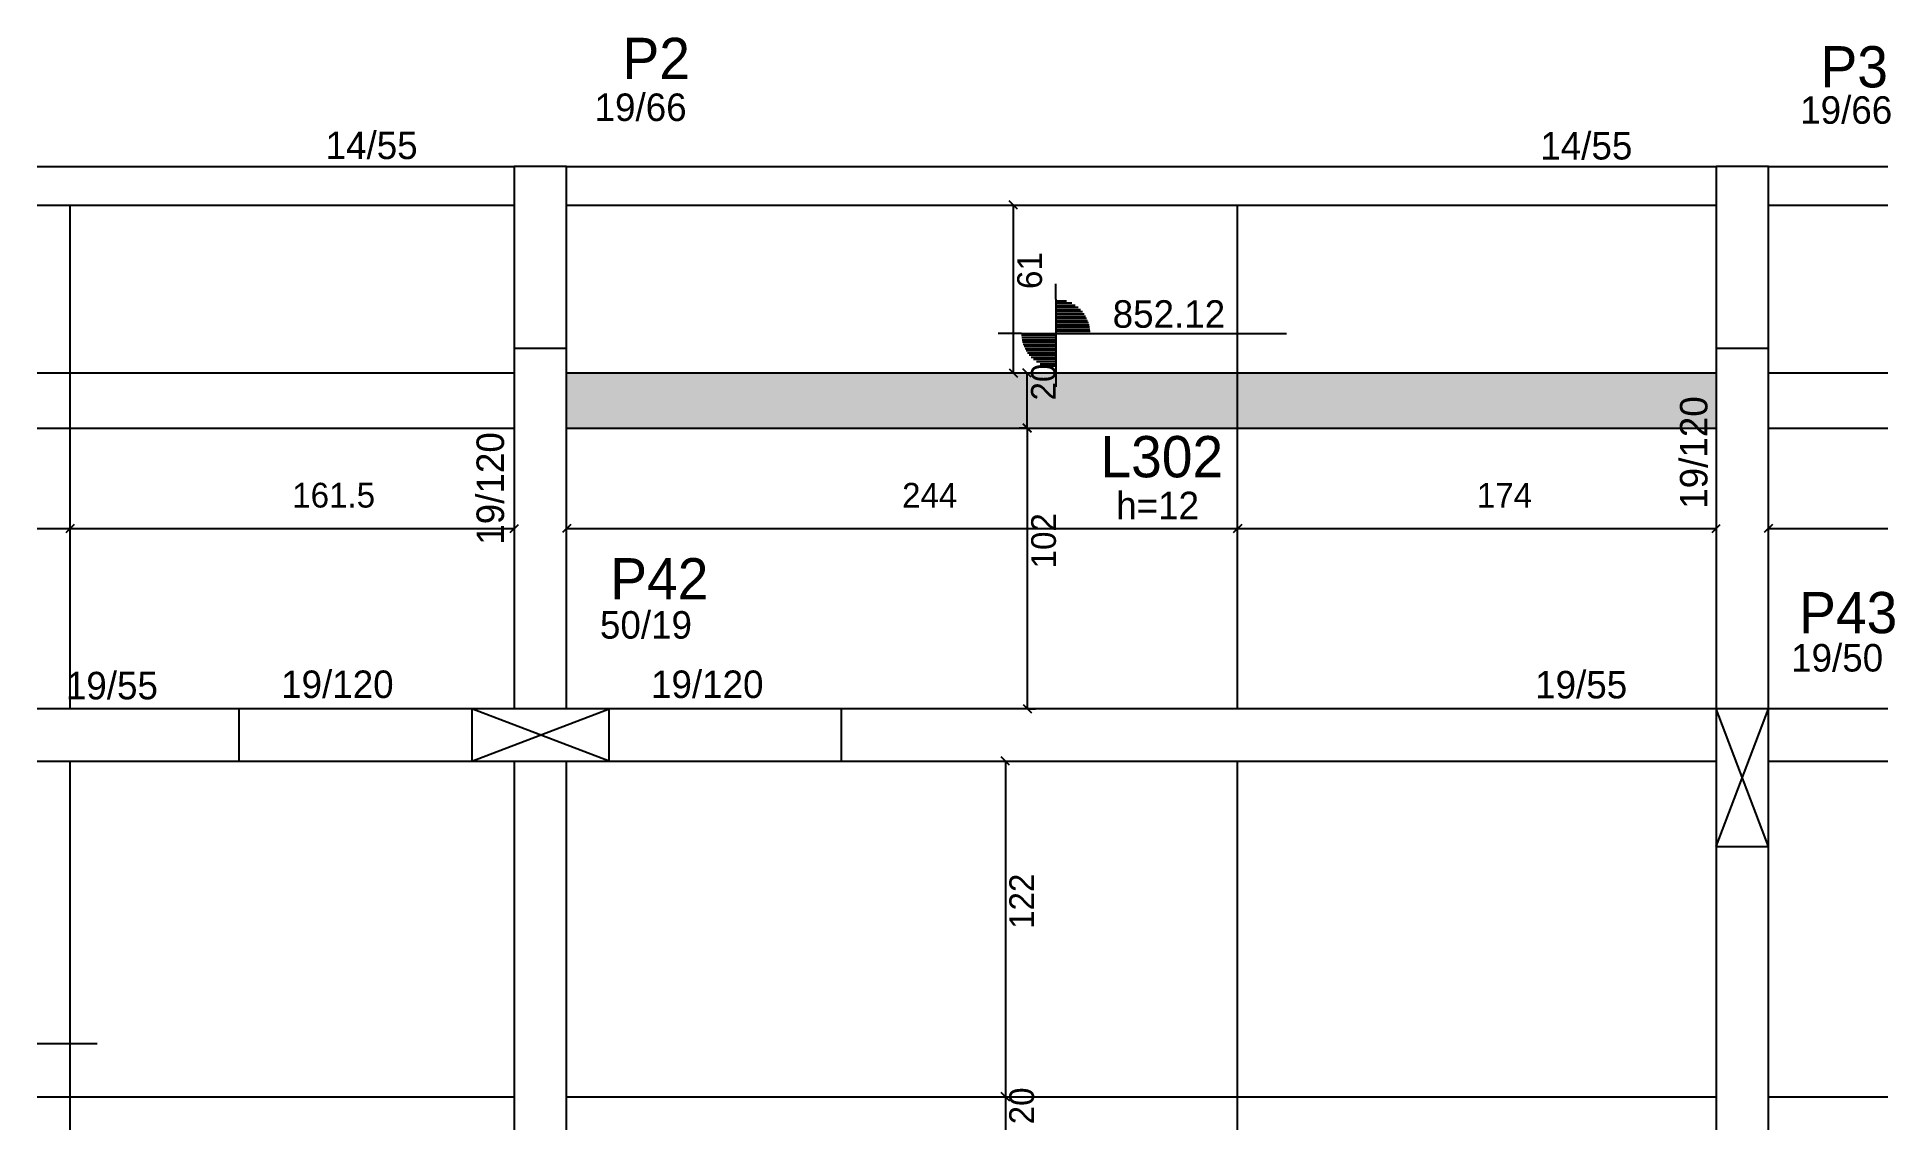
# Model space of a CAD drawing. Header units: metres. Extents: x 2975 to 3650, y 2458 to 2855.
import ezdxf

# ---------------------------------------------------------------- set-up
doc = ezdxf.new("R2010")
doc.units = ezdxf.units.M
for name, color, linetype in [('1', 7, 'Continuous'), ('3', 7, 'Continuous'), ('4', 7, 'Continuous'), ('7', 7, 'Continuous'), ('Hachura', 7, 'Continuous'), ('Painéis', 7, 'Continuous')]:
    doc.layers.add(name, color=color, linetype=linetype)

msp = doc.modelspace()

# ---------------------------------------------------------------- hatches: boundary and pattern name
at = {"layer": 'Hachura'}
h = msp.add_hatch(color=7, dxfattribs=at)
h.dxf.hatch_style = 1
h.paths.add_polyline_path([(3167.07, 2712.94), (3585.07, 2712.94), (3585.07, 2732.94), (3167.07, 2732.94), (3167.07, 2712.94)])

# ---------------------------------------------------------------- linework, layer by layer
at = {"layer": '1', "color": 1, "lineweight": 25}
for p, q in [((3132.57, 2591.94), (3182.57, 2610.94)), ((3182.57, 2591.94), (3132.57, 2610.94)), ((3585.07, 2560.94), (3604.07, 2610.94)), ((3604.07, 2560.94), (3585.07, 2610.94))]:
    msp.add_line(p, q, dxfattribs=at)
at = {"layer": '3', "color": 3, "lineweight": 25}
for p, q in [((2974.57, 2807.94), (3148.07, 2807.94)), ((3167.07, 2807.94), (3585.07, 2807.94)), ((3604.07, 2807.94), (3647.44, 2807.94)), ((2974.57, 2793.94), (3148.07, 2793.94)), ((3167.07, 2793.94), (3585.07, 2793.94)), ((3604.07, 2793.94), (3647.44, 2793.94)), ((3344.98, 2759.8), (3344.98, 2765.31)), ((3344.98, 2759.8), (3344.98, 2734.8)), ((3344.98, 2759.19), (3348.83, 2759.19)), ((3344.98, 2758.4), (3350.73, 2758.4)), ((3344.98, 2757.61), (3352.05, 2757.61)), ((3344.98, 2756.82), (3353.09, 2756.82)), ((3344.98, 2756.02), (3353.94, 2756.02)), ((3344.98, 2755.23), (3354.64, 2755.23)), ((3344.98, 2754.44), (3355.24, 2754.44)), ((3344.98, 2753.64), (3355.75, 2753.64)), ((3344.98, 2752.85), (3356.18, 2752.85)), ((3344.98, 2752.06), (3356.54, 2752.06)), ((3344.98, 2751.27), (3356.83, 2751.27)), ((3344.98, 2750.47), (3357.07, 2750.47)), ((3344.98, 2749.68), (3357.25, 2749.68)), ((3332.48, 2747.3), (3324.05, 2747.3)), ((3332.48, 2747.3), (3357.48, 2747.3)), ((3344.98, 2746.51), (3332.48, 2746.51)), ((3344.98, 2745.72), (3332.58, 2745.72)), ((3344.98, 2744.92), (3332.71, 2744.92)), ((3344.98, 2744.13), (3332.89, 2744.13)), ((3344.98, 2743.34), (3333.13, 2743.34)), ((3344.98, 2742.54), (3333.42, 2742.54)), ((3344.98, 2748.89), (3357.38, 2748.89)), ((3344.98, 2748.09), (3357.48, 2748.09)), ((3357.48, 2747.3), (3428.9, 2747.3)), ((3344.98, 2741.75), (3333.78, 2741.75)), ((3344.98, 2740.96), (3334.21, 2740.96)), ((3344.98, 2740.17), (3334.72, 2740.17)), ((3344.98, 2739.37), (3335.32, 2739.37)), ((3344.98, 2738.58), (3336.03, 2738.58)), ((3344.98, 2737.79), (3336.87, 2737.79)), ((3344.98, 2736.99), (3337.91, 2736.99)), ((3344.98, 2736.2), (3339.23, 2736.2)), ((3344.98, 2735.41), (3341.13, 2735.41)), ((3344.98, 2734.8), (3344.98, 2727.93)), ((3048.07, 2591.94), (3048.07, 2610.94)), ((3267.07, 2591.94), (3267.07, 2610.94)), ((2974.57, 2489.25), (2996.39, 2489.25))]:
    msp.add_line(p, q, dxfattribs=at)
for points in [[(3148.07, 2741.94), (3148.07, 2610.94)], [(3167.07, 2610.94), (3167.07, 2741.94)], [(3585.07, 2741.94), (3585.07, 2610.94)], [(3604.07, 2610.94), (3604.07, 2741.94)], [(3148.07, 2610.94), (2974.57, 2610.94)], [(3585.07, 2610.94), (3167.07, 2610.94)], [(3647.44, 2610.94), (3604.07, 2610.94)], [(2974.57, 2591.94), (3148.07, 2591.94)], [(3148.07, 2591.94), (3148.07, 2457.94)], [(3167.07, 2591.94), (3585.07, 2591.94)], [(3167.07, 2457.94), (3167.07, 2591.94)], [(3585.07, 2591.94), (3585.07, 2457.94)], [(3604.07, 2591.94), (3647.44, 2591.94)], [(3604.07, 2457.94), (3604.07, 2591.94)]]:
    msp.add_lwpolyline(points, dxfattribs=at)
at = {"layer": '7', "color": 7, "lineweight": 25}
for points in [[(3167.07, 2807.94), (3148.07, 2807.94)], [(3148.07, 2807.94), (3148.07, 2741.94)], [(3167.07, 2741.94), (3167.07, 2807.94)], [(3604.07, 2807.94), (3585.07, 2807.94)], [(3585.07, 2807.94), (3585.07, 2741.94)], [(3604.07, 2741.94), (3604.07, 2807.94)], [(3148.07, 2741.94), (3167.07, 2741.94)], [(3585.07, 2741.94), (3604.07, 2741.94)], [(3182.57, 2610.94), (3132.57, 2610.94)], [(3132.57, 2610.94), (3132.57, 2591.94)], [(3182.57, 2591.94), (3182.57, 2610.94)], [(3604.07, 2610.94), (3585.07, 2610.94)], [(3585.07, 2610.94), (3585.07, 2560.94)], [(3604.07, 2560.94), (3604.07, 2610.94)], [(3132.57, 2591.94), (3182.57, 2591.94)], [(3585.07, 2560.94), (3604.07, 2560.94)]]:
    msp.add_lwpolyline(points, dxfattribs=at)
at = {"layer": 'Painéis', "color": 200, "lineweight": 25}
for p, q in [((2986.57, 2610.94), (2986.57, 2793.94)), ((3411.07, 2610.94), (3411.07, 2793.94)), ((2974.57, 2732.94), (3148.07, 2732.94)), ((3167.07, 2732.94), (3585.07, 2732.94)), ((3604.07, 2732.94), (3647.44, 2732.94)), ((2974.57, 2712.94), (3148.07, 2712.94)), ((3167.07, 2712.94), (3585.07, 2712.94)), ((3604.07, 2712.94), (3647.44, 2712.94)), ((2986.57, 2457.94), (2986.57, 2591.94)), ((3411.07, 2457.94), (3411.07, 2591.94)), ((2974.57, 2469.94), (3148.07, 2469.94)), ((3167.07, 2469.94), (3585.07, 2469.94)), ((3604.07, 2469.94), (3647.44, 2469.94))]:
    msp.add_line(p, q, dxfattribs=at)
at = {"layer": 'Painéis', "color": 0, "lineweight": 25}
for p, q in [((3331.02, 2792.44), (3328.02, 2795.44)), ((3328.02, 2734.44), (3331.02, 2731.44)), ((3336.03, 2731.44), (3333.03, 2734.44)), ((3333.03, 2714.44), (3336.03, 2711.44)), ((3336.1, 2711.44), (3333.1, 2714.44)), ((2985.07, 2674.94), (2988.07, 2677.94)), ((2988.07, 2677.94), (2985.07, 2674.94)), ((3146.57, 2674.94), (3149.57, 2677.94)), ((3168.57, 2677.94), (3165.57, 2674.94)), ((3409.57, 2674.94), (3412.57, 2677.94)), ((3412.57, 2677.94), (3409.57, 2674.94)), ((3583.57, 2674.94), (3586.57, 2677.94)), ((3605.57, 2677.94), (3602.57, 2674.94)), ((3333.1, 2612.44), (3336.1, 2609.44)), ((3328.12, 2590.44), (3325.12, 2593.44)), ((3325.12, 2471.44), (3328.12, 2468.44)), ((3328.12, 2468.44), (3325.12, 2471.44))]:
    msp.add_line(p, q, dxfattribs=at)
at = {"layer": 'Painéis', "color": 4, "lineweight": 25}
for p, q in [((3329.52, 2732.94), (3329.52, 2793.94)), ((3334.53, 2712.94), (3334.53, 2732.94)), ((3333.98, 2712.94), (3331.6, 2712.94)), ((3332.52, 2712.94), (3337.53, 2712.94)), ((3334.6, 2712.94), (3334.6, 2610.94)), ((2974.57, 2676.44), (2986.57, 2676.44)), ((2986.57, 2676.44), (3148.07, 2676.44)), ((3167.07, 2676.44), (3411.07, 2676.44)), ((3411.07, 2676.44), (3585.07, 2676.44)), ((3604.07, 2676.44), (3647.44, 2676.44)), ((3334.9, 2610.94), (3337.6, 2610.94)), ((3326.62, 2591.94), (3326.62, 2469.94)), ((3326.62, 2469.94), (3326.62, 2457.94))]:
    msp.add_line(p, q, dxfattribs=at)

# ---------------------------------------------------------------- texts
at = {"layer": '3', "color": 3, "lineweight": 25}
for s, p in [('19/66', (3177.26, 2824.5)), ('19/66', (3615.63, 2823.49)), ('14/55', (3079.45, 2810.66)), ('14/55', (3521.13, 2810.5)), ('852.12', (3365.64, 2749.37)), ('h=12', (3366.92, 2679.8)), ('50/19', (3179.21, 2636.41)), ('19/50', (3612.33, 2624.46)), ('19/55', (2985.02, 2614.35)), ('19/120', (3063.28, 2614.83)), ('19/120', (3197.78, 2614.83)), ('19/55', (3519.26, 2614.69))]:
    msp.add_text(s, height=10, dxfattribs=at).set_placement(p)
for p in [(3581.91, 2683.58), (3144.32, 2670.53)]:
    msp.add_text('19/120', height=10, rotation=90, dxfattribs=at).set_placement(p)
at = {"layer": '4', "color": 4, "lineweight": 25}
for s, p in [('P2', (3187.4, 2839.73)), ('P3', (3623.01, 2836.7)), ('L302', (3361.18, 2695.03)), ('P42', (3182.95, 2650.66)), ('P43', (3615.24, 2638.37))]:
    msp.add_text(s, height=15, dxfattribs=at).set_placement(p)
at = {"layer": 'Painéis', "color": 240, "lineweight": 25}
for s, p in [('61', (3339.93, 2763.44)), ('20', (3344.94, 2722.94)), ('102', (3345.01, 2661.94)), ('122', (3337.07, 2530.94)), ('20', (3337.03, 2459.94))]:
    msp.add_text(s, height=9, rotation=90, dxfattribs=at).set_placement(p)
for s, p in [('161.5', (3067.32, 2684.04)), ('244', (3289.07, 2684)), ('174', (3498.07, 2684))]:
    msp.add_text(s, height=9, dxfattribs=at).set_placement(p)

doc.saveas('drawing.dxf')
